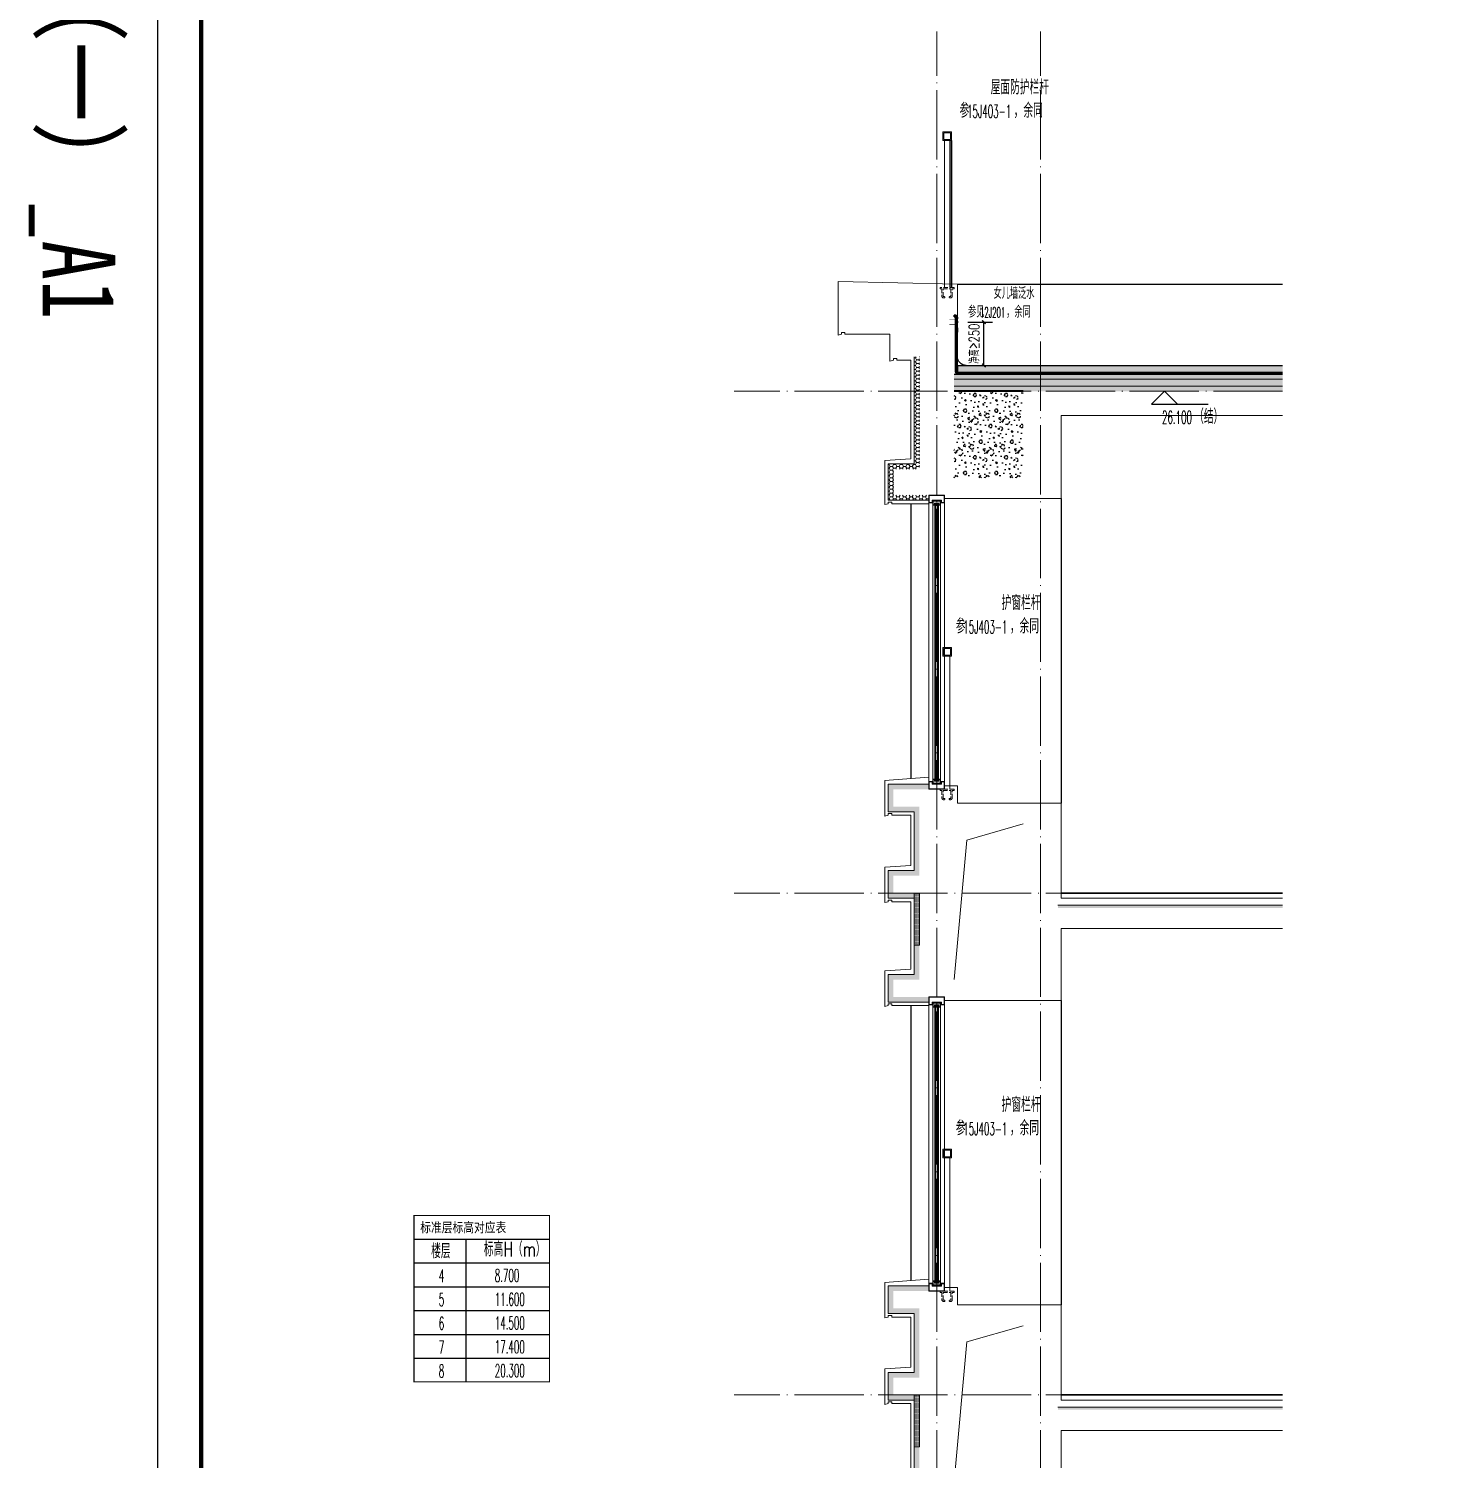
# Model space of a CAD drawing. Extents: x 27938 to 725830, y -209821 to 1628073.
# Drawn here: x 393284 to 401412, y -160115 to -151847 of the extents above; entities that cross this region are included whole.
import ezdxf
from ezdxf.xclip import XClip

# ---------------------------------------------------------------- set-up
doc = ezdxf.new("R2010")
doc.units = 0
doc.header["$LTSCALE"] = 1000
doc.header["$MEASUREMENT"] = 0
doc.header["$XCLIPFRAME"] = 0
doc.linetypes.add('DASH', pattern=[0.35, 0.25, -0.1])
doc.linetypes.add('DOTE', pattern=[2.42, 2, -0.2, 0.02, -0.2])
for name, color, linetype in [('3-屋面构造层', 157, 'Continuous'), ('C-Sheet-图框', 101, 'Continuous'), ('DIM_ELEV', 3, 'Continuous'), ('DIM_IDEN', 67, 'Continuous'), ('PUB_TEXT', 4, 'Continuous'), ('Stair-栏杆', 142, 'Continuous'), ('SURFACE', 6, 'Continuous'), ('图框', 140, 'Continuous'), ('导图字', 7, 'Continuous'), ('看线', 251, 'Continuous'), ('立面-看线', 251, 'Continuous')]:
    doc.layers.add(name, color=color, linetype=linetype)
for name, color, linetype, lineweight in [('DOTE', 19, 'DOTE', 9), ('PUB_HATCH', 8, 'Continuous', 9), ('S_WINDOW', 144, 'Continuous', 15), ('WALL', 9, 'Continuous', 40), ('内粉刷', 37, 'Continuous', 9), ('立面-栏杆', 105, 'Continuous', 15), ('立面-洞口示意', 152, 'Continuous', 13), ('细细', 250, 'Continuous', 0)]:
    doc.layers.add(name, color=color, linetype=linetype, lineweight=lineweight)
doc.layers.add('yichutu', color=7, linetype='Continuous', true_color=0xffffff, plot=False)
doc.styles.add('_TCH_DIM', font='SIMPLEX.shx', dxfattribs={"width": 0.7, "bigfont": 'GBCBIG.shx'})
doc.styles.add('_TCH_DIM_T3', font='SIMPLEX.shx', dxfattribs={"width": 0.494118, "bigfont": 'GBCBIG.shx'})
doc.styles.add('宋体', font='', dxfattribs={"height": 50})
doc.styles.add('黑体', font='')
doc.styles.get('宋体').set_extended_font_data('SimSun')
doc.styles.get('黑体').set_extended_font_data('SimHei')
doc.dimstyles.new('_TCH_ARCH&&20', dxfattribs={"dimtxt": 59.5, "dimasz": 20, "dimexe": 50, "dimexo": 60, "dimgap": 25.25, "dimtad": 1, "dimdec": 0, "dimzin": 0, "dimdsep": 46, "dimtxsty": '_TCH_DIM_T3', "dimblk": 'ARCHTICK', "dimcen": 0.09, "dimclrt": 7, "dimazin": 2, "dimtfac": 1, "dimtdec": 0, "dimtix": 1, "dimtmove": 2, "dimatfit": 3, "dimfxl": 1, "dimtolj": 1, "dimtzin": 0, "dimarcsym": 0})
pattern_1 = [(315, (-1092889.3176, -488431.8362), (-1.767766953, -1.767766953), []), (315, (-1092888.139, -488431.8362), (-1.767766953, -1.767766953), [])]
pattern_2 = [(315, (-1092889.3176, -490170.0743), (-1.767766953, -1.767766953), []), (315, (-1092888.139, -490170.0743), (-1.767766953, -1.767766953), [])]

# ---------------------------------------------------------------- blocks, each defined once
blk = doc.blocks.new('A$C008776C7')
at = {"layer": '细细'}
h = blk.add_hatch(dxfattribs=at)
h.set_pattern_fill('金属', color=256, style=0)
h.set_pattern_definition(pattern_1)
h.paths.add_polyline_path([(0, 1655), (20, 1655), (20, 1668.5), (70, 1668.5), (70, 1655), (90, 1655), (90, 1700), (0, 1700)])
h.paths.add_polyline_path([(18, 1670.5), (18, 1657), (2, 1657), (2, 1698), (88, 1698), (88, 1657), (72, 1657), (72, 1670.5)], flags=16)
h = blk.add_hatch(dxfattribs=at)
h.set_pattern_fill('金属', color=256, style=0)
h.set_pattern_definition(pattern_1)
h.paths.add_polyline_path([(67.5, 1666.5), (67.5, 1641.5), (55.5, 1641.5), (55.5, 1651.5), (34.5, 1651.5), (34.5, 1641.5), (22.5, 1641.5), (22.5, 1666.5)])
h.paths.add_polyline_path([(24.5, 1664.5), (24.5, 1643.5), (32.5, 1643.5), (32.5, 1653.5), (57.5, 1653.5), (57.5, 1643.5), (65.5, 1643.5), (65.5, 1664.5)], flags=16)
h = blk.add_hatch(color=256, dxfattribs=at)
edge = h.paths.add_edge_path()
edge.add_line((40.5, 1651.5), (40.5, 1639.5))
edge.add_arc((45, 1631.2), 9.44, 61.51755, 118.48245, ccw=False)
edge.add_line((49.5, 1639.5), (49.5, 1651.5))
edge.add_arc((45, 1659.8), 9.44, 241.51755, 298.48245, ccw=False)
h = blk.add_hatch(dxfattribs=at)
h.set_pattern_fill('金属', color=256, style=0)
h.set_pattern_definition(pattern_2)
h.paths.add_polyline_path([(0, 45), (20, 45), (20, 31.5), (70, 31.5), (70, 45), (90, 45), (90, 0), (0, 0)])
h.paths.add_polyline_path([(18, 29.5), (18, 43), (2, 43), (2, 2), (88, 2), (88, 43), (72, 43), (72, 29.5)], flags=16)
h = blk.add_hatch(dxfattribs=at)
h.set_pattern_fill('金属', color=256, style=0)
h.set_pattern_definition(pattern_2)
h.paths.add_polyline_path([(67.5, 33.5), (67.5, 58.5), (55.5, 58.5), (55.5, 48.5), (34.5, 48.5), (34.5, 58.5), (22.5, 58.5), (22.5, 33.5)])
h.paths.add_polyline_path([(24.5, 35.5), (24.5, 56.5), (32.5, 56.5), (32.5, 46.5), (57.5, 46.5), (57.5, 56.5), (65.5, 56.5), (65.5, 35.5)], flags=16)
h = blk.add_hatch(color=256, dxfattribs=at)
edge = h.paths.add_edge_path()
edge.add_line((40.5, 48.5), (40.5, 60.5))
edge.add_arc((45, 68.8), 9.44, 241.51755, 298.48245)
edge.add_line((49.5, 60.5), (49.5, 48.5))
edge.add_arc((45, 40.2), 9.44, 61.51755, 118.48245)
at = {"layer": 'S_WINDOW'}
for p, q in [((0, 45), (0, 1655)), ((90, 45), (90, 1655)), ((22.5, 58.5), (22.5, 1641.5)), ((67.5, 58.5), (67.5, 1641.5))]:
    blk.add_line(p, q, dxfattribs=at)
for points in [[(90, 1700), (90, 1655), (70, 1655), (70, 1668.5), (20, 1668.5), (20, 1655), (0, 1655), (0, 1700)], [(88, 1698), (88, 1657), (72, 1657), (72, 1670.5), (18, 1670.5), (18, 1657), (2, 1657), (2, 1698)], [(67.5, 1666.5), (67.5, 1641.5), (55.5, 1641.5), (55.5, 1651.5), (34.5, 1651.5), (34.5, 1641.5), (22.5, 1641.5), (22.5, 1666.5)], [(65.5, 1664.5), (65.5, 1643.5), (57.5, 1643.5), (57.5, 1653.5), (32.5, 1653.5), (32.5, 1643.5), (24.5, 1643.5), (24.5, 1664.5)], [(90, 0), (90, 45), (70, 45), (70, 31.5), (20, 31.5), (20, 45), (0, 45), (0, 0)], [(88, 2), (88, 43), (72, 43), (72, 29.5), (18, 29.5), (18, 43), (2, 43), (2, 2)], [(67.5, 33.5), (67.5, 58.5), (55.5, 58.5), (55.5, 48.5), (34.5, 48.5), (34.5, 58.5), (22.5, 58.5), (22.5, 33.5)], [(65.5, 35.5), (65.5, 56.5), (57.5, 56.5), (57.5, 46.5), (32.5, 46.5), (32.5, 56.5), (24.5, 56.5), (24.5, 35.5)]]:
    blk.add_lwpolyline(points, close=True, dxfattribs=at)
at = {"layer": '细细'}
for points in [[(34.5, 1641.5), (34.5, 58.5)], [(40.5, 60.5), (40.5, 1651.5)], [(49.5, 60.5), (49.5, 1651.5)], [(55.5, 1641.5), (55.5, 58.5)]]:
    blk.add_lwpolyline(points, dxfattribs=at)
for points in [[(40.5, 1651.5), (40.5, 1639.5, -0.253805), (49.5, 1639.5), (49.5, 1651.5, -0.253805)], [(40.5, 48.5), (40.5, 60.5, 0.253805), (49.5, 60.5), (49.5, 48.5, 0.253805)]]:
    blk.add_lwpolyline(points, format="xyb", close=True, dxfattribs=at)
blk = doc.blocks.new('A$C02E370A9')
at = {"layer": 'PUB_TEXT', "style": '_TCH_DIM'}
for s, height, width, p in [('护窗栏杆', 84.4, 0.7, (290.1, 215.7)), ('参', 84.4, 0.7, (25.2, 81)), ('，余同', 84.4, 0.7, (337.7, 81)), ('15J403-1', 74.38, 0.494118, (68.2, 81))]:
    blk.add_text(s, height=height, dxfattribs=dict(at, width=width)).set_placement(p)
blk = doc.blocks.new('A$C164D20CD')
at = {"layer": '立面-栏杆'}
for p, q in [((-55, 0), (-55, 770)), ((-25, 770), (-25, 0))]:
    blk.add_line(p, q, dxfattribs=at)
at = {"layer": '立面-栏杆', "linetype": 'DASH', "ltscale": 0.1}
for p, q in [((0, 0), (-80, 0)), ((-80, 0), (-80, -7.1)), ((0, -7.1), (0, 0)), ((-80, -7.1), (-69.7, -7.1)), ((-69.7, -7.1), (-69.7, -51)), ((-62.5, -7.1), (-17.6, -7.1)), ((-62.5, -51), (-62.5, -7.1)), ((-55.3, -52.8), (-60.7, -52.8)), ((-60.7, -60), (-55.3, -60)), ((-52.6, -57.3), (-52.6, -55.5)), ((-27.5, -55.5), (-27.5, -57.3)), ((-19.4, -52.8), (-24.8, -52.8)), ((-24.8, -60), (-19.4, -60)), ((-17.6, -7.1), (-17.6, -51)), ((-10.4, -7.1), (0, -7.1)), ((-10.4, -51), (-10.4, -7.1))]:
    blk.add_line(p, q, dxfattribs=at)
at = {"layer": '立面-栏杆'}
for points in [[(-15, 820), (-65, 820), (-65, 770), (-15, 770)], [(-21, 814), (-59, 814), (-59, 776), (-21, 776)]]:
    blk.add_lwpolyline(points, close=True, dxfattribs=at)
at = {"layer": '立面-栏杆', "linetype": 'DASH', "ltscale": 0.1}
for centre, major_axis, start_param, end_param in [((-60.7, -51), (6.36, 6.36), 2.356194, 3.926991), ((-60.7, -51), (1.27, 1.27), 2.356194, 3.926991), ((-55.3, -55.5), (1.91, 1.91), 5.497787, 7.068583), ((-55.3, -57.3), (1.91, 1.91), 3.926991, 5.497787), ((-24.8, -55.5), (1.91, 1.91), 0.785398, 2.356194), ((-22.9, -55.4), (3.53, 3.53), 2.748894, 3.534292), ((-19.4, -51), (-6.36, 6.36), 2.356194, 3.926991), ((-19.4, -51), (-1.27, 1.27), 2.356194, 3.926991)]:
    blk.add_ellipse(centre, major_axis=major_axis, ratio=1, start_param=start_param, end_param=end_param, dxfattribs=at)
blk = doc.blocks.new('FSDFSFSFSFEFSFESF')
at = {"layer": 'PUB_HATCH'}
h = blk.add_hatch(dxfattribs=at)
h.set_pattern_fill('HONEY', color=256, scale=8, style=0)
h.set_pattern_definition([(0, (1159353.776, 417228.872), (19.05, 10.99852), [12.7, -25.4]), (120, (1159353.776, 417228.872), (-19.0499977, 10.998524), [12.7, -25.4]), (60, (1159353.776, 417228.872), (2.3e-06, 21.997044), [-25.4, 12.7])])
h.paths.add_polyline_path([(1114278.3, 465143.4), (1114128.3, 465143.4), (1114128.3, 465243.4), (1114278.3, 465243.4), (1114278.3, 465643.4), (1114128.3, 465643.4), (1114128.3, 465743.4), (1114333.3, 465743.4), (1114333.3, 465773.4), (1114098.3, 465773.4), (1114098.3, 465613.4), (1114248.3, 465613.4), (1114248.3, 465513.4), (1114248.3, 465273.4), (1114098.3, 465273.4), (1114098.3, 465113.4), (1114248.3, 465113.4), (1114248.3, 464673.4), (1114098.3, 464673.4), (1114098.3, 464513.4), (1114333.3, 464513.4), (1114333.3, 464543.4), (1114128.3, 464543.4), (1114128.3, 464643.4), (1114278.3, 464643.4)])
at = {"layer": '立面-看线'}
h = blk.add_hatch(dxfattribs=at)
h.set_pattern_fill('HONEY', color=256, scale=7)
h.set_pattern_definition([(0, (313825.034, 79696.42), (16.66875, 9.623705), [11.1125, -22.225]), (120, (313825.034, 79696.42), (-16.66874801, 9.62370845), [11.1125, -22.225]), (60, (313825.034, 79696.42), (1.99e-06, 19.24741345), [-22.225, 11.1125])])
h.paths.add_polyline_path([(1116376.8, 465073.4), (1115078.3, 465073.4), (1115078.3, 465058.4), (1116376.8, 465058.4)])
at = {"layer": 'PUB_HATCH', "color": 215, "true_color": 0xa953a0}
blk.add_line((1115078.3, 465073.4), (1116376.8, 465073.4), dxfattribs=at)
blk.add_lwpolyline([(1114333.3, 465773.4), (1114098.3, 465773.4), (1114098.3, 465613.4), (1114248.3, 465613.4), (1114248.3, 465513.4), (1114248.3, 465513.4), (1114248.3, 465273.4), (1114098.3, 465273.4), (1114098.3, 465113.4), (1114248.3, 465113.4), (1114248.3, 464673.4), (1114098.3, 464673.4), (1114098.3, 464513.4), (1114333.3, 464513.4)], dxfattribs=at)
at = {"layer": '内粉刷'}
for points in [[(1114333.3, 465813.4), (1114078.3, 465793.4), (1114078.3, 465593.4)], [(1114423.3, 465763.4), (1114498.3, 465763.4), (1114498.3, 465663.4), (1115098.3, 465663.4), (1115098.3, 465113.4)], [(1114118.3, 465593.4), (1114118.3, 465603.4), (1114098.3, 465603.4), (1114098.3, 465593.4), (1114078.3, 465588.4), (1114078.3, 465593.4)], [(1114118.3, 465593.4), (1114228.3, 465593.4), (1114228.3, 465493.4), (1114228.3, 465493.4), (1114228.3, 465303.4), (1114078.3, 465293.4), (1114078.3, 465093.4)], [(1114118.3, 465093.4), (1114118.3, 465103.4), (1114098.3, 465103.4), (1114098.3, 465093.4), (1114078.3, 465088.4), (1114078.3, 465093.4)], [(1116376.8, 465113.4), (1115098.3, 465113.4)], [(1114118.3, 465093.4), (1114228.3, 465093.4), (1114228.3, 464703.4), (1114078.3, 464693.4), (1114078.3, 464493.4)], [(1114423.3, 464523.4), (1115098.3, 464523.4), (1115098.3, 464938.4), (1116376.8, 464938.4)], [(1114118.3, 464493.4), (1114118.3, 464503.4), (1114098.3, 464503.4), (1114098.3, 464493.4), (1114078.3, 464488.4), (1114078.3, 464493.4)], [(1114118.3, 464493.4), (1114333.3, 464493.4)]]:
    blk.add_lwpolyline(points, dxfattribs=at)
at = {"layer": '看线'}
for p, q in [((1115098.3, 467423.4), (1115098.3, 465663.4)), ((1114228.3, 467393.4), (1114228.3, 465805.1))]:
    blk.add_line(p, q, dxfattribs=at)
at = {"layer": '看线', "color": 32}
for p, q in [((1116376.8, 465143.4), (1115098.3, 465143.4)), ((1115098.3, 465143.4), (1116376.8, 465143.4))]:
    blk.add_line(p, q, dxfattribs=at)
at = {"layer": '立面-洞口示意'}
blk.add_lwpolyline([(1114478.3, 464643.4), (1114552.4, 465449.9), (1114878.3, 465543.4)], dxfattribs=at)
for name, p in [('A$C008776C7', (1114333.3, 465743.4)), ('A$C02E370A9', (1114463.3, 466563.4)), ('A$C164D20CD', (1114478.3, 465743.4))]:
    blk.add_blockref(name, p)
blk = doc.blocks.new('_ArchTick')
at = {"color": 0, "linetype": 'ByBlock', "const_width": 0.4}
blk.add_lwpolyline([(-0.5, -0.5), (0.5, 0.5)], dxfattribs=at)
blk = doc.blocks.new('*D210')
at = {"layer": 'Defpoints', "color": 0, "transparency": 16777216}
for p in [(398650.6, -153543), (398803.1, -153543), (398650.6, -153793)]:
    blk.add_point(p, dxfattribs=at)
at = {"layer": 'DIM_IDEN', "color": 0, "lineweight": -2, "transparency": 16777216}
for p, q in [((398710.6, -153543), (398853.1, -153543)), ((398803.1, -153793), (398803.1, -153543)), ((398710.6, -153793), (398853.1, -153793))]:
    blk.add_line(p, q, dxfattribs=at)
at = {"layer": 'DIM_IDEN', "color": 0, "lineweight": -2, "transparency": 16777216, "xscale": 20, "yscale": 20, "zscale": 20}
for p, rotation in [((398803.1, -153543), 90), ((398803.1, -153793), 270)]:
    blk.add_blockref('_ArchTick', p, dxfattribs=dict(at, rotation=rotation))
at = {"layer": 'DIM_IDEN', "color": 7, "transparency": 16777216, "insert": (398746.5, -153668), "char_height": 59.5, "attachment_point": 5, "rotation": 90, "style": '_TCH_DIM_T3'}
blk.add_mtext('\\A1;{\\W0.70588;净高≥250}', dxfattribs=at)
blk = doc.blocks.new('A$C05102146')
at = {"layer": 'PUB_TEXT', "style": '_TCH_DIM'}
for s, height, width, p in [('屋面防护栏杆', 84.4, 0.7, (226.9, 215.7)), ('参', 84.4, 0.7, (47.3, 81)), ('，余同', 84.4, 0.7, (359.8, 81)), ('15J403-1', 74.38, 0.494118, (90.3, 81))]:
    blk.add_text(s, height=height, dxfattribs=dict(at, width=width)).set_placement(p)
blk = doc.blocks.new('A$C40486AD2')
at = {"layer": 'PUB_TEXT', "style": '_TCH_DIM'}
for s, height, width, p in [('女儿墙泛水', 67.52, 0.7, (254.8, 115.3)), ('，余同', 67.52, 0.7, (327.8, 7.5)), ('参见', 67.52, 0.7, (107.7, 7.5)), ('12J201', 59.5, 0.494118, (176.6, 7.5))]:
    blk.add_text(s, height=height, dxfattribs=dict(at, width=width)).set_placement(p)
blk = doc.blocks.new('FGHFG4334GDFGDFFGGGGGGDFG4G')
at = {"layer": 'SURFACE', "const_width": 2.25}
for points in [[(46.5, 0), (0, 0)], [(46.5, -27.6), (0, -27.6)]]:
    blk.add_lwpolyline(points, dxfattribs=at)
at = {"layer": 'SURFACE', "const_width": 1.5}
blk.add_lwpolyline([(46.5, 17.2, -1), (46.5, 5.2), (46.5, -6.8, -1), (46.5, -18.8), (46.5, -36.8), (52.5, -48), (52.5, -72.8)], format="xyb", dxfattribs=at)
blk = doc.blocks.new('FGDGDGD')
at = {"layer": '3-屋面构造层'}
h = blk.add_hatch(dxfattribs=at)
h.set_pattern_fill('隔热材料01', color=256, scale=7.692308, style=0)
h.set_pattern_definition([(270, (9.5186, 433.228), (3.846153863, -7e-16), [0.385980771, -3.460173092]), (270, (6.637, 433.228), (3.846153863, -7e-16), [0.385980771, -3.460173092]), (90, (8.5996, 430.618), (-3.846153863, 2e-16), [0.385980771, -3.460173092]), (90, (7.556, 430.618), (-3.846153863, 2e-16), [0.385980771, -3.460173092]), (180, (10.002, 430), (-5e-16, -3.846153863), [3.848019248, 0.001865385]), (135, (8.9282, 430.193), (2e-16, 3.846144175), [0.328307694, -5.110980792]), (116.56505, (12.5422, 430.4251), (8.6793e-06, 3.8461487416), [0.215769232, -8.384500037]), (116.56505, (8.696, 430.4251), (8.6793e-06, 3.8461487416), [0.215769232, -8.384500037]), (153.43495, (13.1603, 430), (-8.679e-06, 3.846148742), [0.431538463, -8.168730805]), (153.43495, (9.3142, 430), (-8.679e-06, 3.846148742), [0.431538463, -8.168730805]), (63.43495, (12.4457, 431.0041), (-8.6793e-06, 3.8461487416), [2.054923086, -6.545346183]), (63.43495, (8.5996, 431.0041), (-8.6793e-06, 3.8461487416), [2.054923086, -6.545346183]), (116.56505, (13.3647, 433.228), (8.6793e-06, 3.8461487416), [0.215769232, -8.384500037]), (116.56505, (9.5186, 433.228), (8.6793e-06, 3.8461487416), [0.215769232, -8.384500037]), (135, (9.422, 433.421), (2e-16, 3.846144175), [0.328307694, -5.110980792]), (153.43495, (13.036, 433.6532), (-8.679e-06, 3.846148742), [0.431538463, -8.168730805]), (153.43495, (9.19, 433.6532), (-8.679e-06, 3.846148742), [0.431538463, -8.168730805]), (45, (6.7336, 433.421), (2e-16, 3.846144175), [0.328307694, -5.110980792]), (63.43495, (10.4833, 433.228), (-8.6793e-06, 3.8461487416), [0.215769232, -8.384500037]), (63.43495, (6.6371, 433.228), (-8.6793e-06, 3.8461487416), [0.215769232, -8.384500037]), (26.56505, (10.812, 433.6532), (8.679e-06, 3.846148742), [0.431538463, -8.168730805]), (26.56505, (6.9658, 433.6532), (8.679e-06, 3.846148742), [0.431538463, -8.168730805]), (116.56505, (11.4023, 431.0041), (8.6793e-06, 3.8461487416), [2.054923086, -6.545346183]), (116.56505, (7.5561, 431.0041), (8.6793e-06, 3.8461487416), [2.054923086, -6.545346183]), (45, (7.2275, 430.193), (2e-16, 3.846144175), [0.328307694, -5.110980792]), (63.43495, (11.3058, 430.4251), (-8.6793e-06, 3.8461487416), [0.215769232, -8.384500037]), (63.43495, (7.4596, 430.4251), (-8.6793e-06, 3.8461487416), [0.215769232, -8.384500037]), (26.56505, (10.6877, 430), (8.679e-06, 3.846148742), [0.431538463, -8.168730805]), (26.56505, (6.8415, 430), (8.679e-06, 3.846148742), [0.431538463, -8.168730805])])
edge = h.paths.add_edge_path()
edge.add_arc((682180.8, 585366.2), 9.23, 450, 540, ccw=False)
edge.add_line((682180.8, 585375.4), (682191.6, 585375.4))
edge.add_line((682191.6, 585375.4), (682191.6, 585366.2))
edge.add_line((682191.6, 585366.2), (682171.6, 585366.2))
h = blk.add_hatch(dxfattribs=at)
h.set_pattern_fill('混凝土', color=256, scale=5, angle=-1.14576, style=0)
h.set_pattern_definition([(48.854237, (-82751.966, -43707.863), (35.7930991, -3.8540962), [3.75, -41.25]), (353.854237, (-82751.966, -43707.863), (-6.1841378, 37.7408106), [3, -33]), (99.305637, (-82748.983, -43708.185), (29.6089874, 33.886691), [3.1870095, -35.0571056]), (45.038437, (-82751.766, -43697.865), (53.1858973, -9.3413237), [5.625, -61.875]), (95.489837, (-82747.334, -43698.644), (47.6977146, 47.7616795), [4.7805144, -52.58565]), (350.038437, (-82751.766, -43697.865), (47.6976773, 47.7617167), [4.5, -49.5]), (19.854237, (-82746.817, -43700.465), (29.4368469, -20.7237073), [3.75, -41.25]), (324.854237, (-82746.817, -43700.465), (12.8883392, 36.0069862), [3, -33]), (70.305637, (-82744.364, -43702.192), (42.3251977, 15.2832459), [3.1870095, -35.0571056]), (36.3542372, (-82751.966, -43707.863), (0.9406985, 16.62920733), [0, -32.6, 0, -33.5, 0, -33.125]), (6.3542372, (-82751.966, -43707.863), (13.54517982, 19.45362572), [0, -19.1, 0, -31.85, 0, -12.625]), (326.3542372, (-82763.114, -43707.64), (26.66323482, -1.66123381), [0, -12.5, 0, -39, 0, -51.75]), (316.3542372, (-82768.113, -43707.54), (29.2535633, 4.4211788), [0, -16.25, 0, -25.9, 0, -36.75])])
h.paths.add_polyline_path([(674875.1, 585046.2), (674875.1, 585086.2), (682171.6, 585086.2), (682171.6, 585046.2)])
h = blk.add_hatch(dxfattribs=at)
h.set_pattern_fill('隔热材料03', color=256, scale=12.5, style=0)
h.set_pattern_definition([(113.578, (-500407.8114, 374696.8656), (-0.0086926214, 6.2699620763), [1.075, -0.5693125, 2.8375, -0.5693125, 1.075, -0.6825]), (66.42, (-500406.1744, 374696.8656), (2.727787851, 6.0425e-05), [1.075, -0.5693125, 2.840375, -0.5693125, 1.075, -0.6825]), (180, (-500406.1744, 374696.8656), (0, 6.25), [1.636625, -1.0910625]), (180, (-500407.538, 374702.4906), (0, 6.25), [1.636625, -1.0910625]), (90, (-500405.7427, 374697.8548), (2.72775, 2e-16), [0.52175, -5.72825]), (90, (-500407.1066, 374700.9798), (2.72775, 2e-16), [0.52175, -5.72825]), (90, (-500408.2427, 374697.8548), (2.72775, 2e-16), [0.52175, -5.72825]), (90, (-500409.6066, 374700.9798), (2.72775, 2e-16), [0.52175, -5.72825])])
edge = h.paths.add_edge_path()
edge.add_line((682177.8, 585086.2), (682177.8, 585050.2))
edge.add_arc((682171.6, 585050.2), 6.25, 270, 360, ccw=False)
edge.add_line((682171.6, 585044), (682171.6, 585086.2))
edge.add_line((682171.6, 585086.2), (682177.8, 585086.2))
h = blk.add_hatch(dxfattribs=at)
h.set_pattern_fill('焦渣矿渣', color=256, scale=4, angle=-1.14576, style=0)
h.set_pattern_definition([(358.8542372, (-82751.966, -43697.863), (8.27546507, 13.69326162), [1.6, -14.4]), (298.8542372, (-82751.966, -43697.863), (15.99644496, -0.32013217), [1.6, -14.4]), (238.8542372, (-82750.366, -43697.895), (7.72097989, -14.0133938), [1.6, -14.4]), (268.8542372, (-82745.567, -43697.991), (15.83683295, -8.3183365), [2.4, -11.456]), (268.8542372, (-82743.967, -43698.023), (15.83683295, -8.3183365), [2.4, -11.456]), (268.8542372, (-82742.368, -43698.055), (15.83683295, -8.3183365), [2.4, -11.456])])
h.paths.add_polyline_path([(674875.1, 585006.2), (674875.1, 585036.2), (682191.6, 585036.2), (682191.6, 585006.2)])
h = blk.add_hatch(dxfattribs=at)
h.set_pattern_fill('加气混凝土', color=256, scale=5, style=0)
h.set_pattern_definition([(0, (-82734.266, -43726.163), (30, 60), [0, -60]), (0, (-82769.366, -43734.263), (30, 60), [0, -60]), (0, (-82749.866, -43734.863), (30, 60), [0, -60]), (0, (-82728.566, -43717.163), (30, 60), [0, -60]), (0, (-82753.466, -43737.863), (30, 60), [0, -60]), (0, (-82722.566, -43679.363), (30, 60), [0, -60]), (0, (-82740.866, -43684.163), (30, 60), [0, -60]), (0, (-82731.266, -43691.663), (30, 60), [0, -60]), (0, (-82780.166, -43692.863), (30, 60), [0, -60]), (0, (-82750.766, -43695.563), (30, 60), [0, -60]), (0, (-82762.166, -43710.863), (30, 60), [0, -60]), (0, (-82761.566, -43733.363), (30, 60), [0, -60]), (0, (-82739.066, -43735.763), (30, 60), [0, -60]), (0, (-82722.566, -43709.363), (30, 60), [0, -60]), (0, (-82778.666, -43718.663), (30, 60), [0, -60]), (0, (-82773.566, -43708.463), (30, 60), [0, -60]), (0, (-82750.166, -43712.663), (30, 60), [0, -60]), (0, (-82758.566, -43721.363), (30, 60), [0, -60]), (0, (-82763.366, -43701.563), (30, 60), [0, -60]), (0, (-82755.866, -43679.063), (30, 60), [0, -60]), (0, (-82776.266, -43731.263), (30, 60), [0, -60]), (0, (-82743.266, -43691.363), (30, 60), [0, -60]), (0, (-82771.166, -43690.463), (30, 60), [0, -60]), (0, (-82775.966, -43682.663), (30, 60), [0, -60]), (130.601294, (-82726.2516, -43698.149), (-149.999998343, 180.000000787), [2.6341554, -1103.7111]), (18.4349488, (-82730.537, -43697.006), (149.99999945, 59.99999956), [2.710524, -376.76279]), (90, (-82730.537, -43699.578), (30, 60), [2.5714284, -117.428565]), (161.565051, (-82727.966, -43700.435), (-150.000000755, 59.99999553), [2.710524, -376.76279]), (53.1301023, (-82727.966, -43700.435), (30.00000006, 59.99999997), [2.857143, -297.14285]), (135, (-82725.68, -43731.006), (-30.00000363, 59.99999594), [2.424366, -167.28126]), (45, (-82729.109, -43731.006), (29.9999998, 59.99999976), [2.424366, -167.28126]), (135, (-82727.394, -43732.72), (-30.00000363, 59.99999594), [2.424366, -167.28126]), (45, (-82727.394, -43732.72), (29.9999998, 59.99999976), [2.424366, -167.28126]), (116.565051, (-82754.537, -43690.72), (-5.2e-06, 119.9999967), [3.1943826, -63.88765]), (180, (-82755.966, -43687.863), (-30, 60), [3.4285716, -56.571425]), (63.434949, (-82760.823, -43690.72), (3e-07, 119.9999994), [3.1943826, -63.88765]), (116.565051, (-82759.394, -43693.58), (-5.2e-06, 119.9999967), [3.1943826, -63.88765]), (0, (-82759.394, -43693.58), (30, 60), [3.4285716, -56.571425]), (63.434949, (-82755.966, -43693.58), (3e-07, 119.9999994), [3.1943826, -63.88765]), (107.102728, (-82731.9658, -43711.0063), (-89.999996559, 300.000000484), [3.8861346, -1628.29025]), (143.972626, (-82733.1087, -43707.292), (-569.999992774, 419.999999525), [3.8861346, -812.202]), (180, (-82736.25, -43705.006), (-30, 60), [3.7142856, -56.28571]), (36.0273733, (-82743.1087, -43707.292), (569.999995788, 419.999995472), [3.8861346, -812.202]), (71.5650511, (-82744.252, -43710.721), (90.00000046, 299.99999948), [3.6140316, -375.85928]), (107.102728, (-82743.1087, -43714.4348), (-89.999996559, 300.000000484), [3.8861346, -1628.29025]), (143.972626, (-82739.966, -43716.7206), (-569.999992774, 419.999999525), [3.8861346, -812.202]), (0, (-82739.966, -43716.72), (30, 60), [3.7142856, -56.28571]), (36.0273733, (-82736.2516, -43716.7206), (569.999995788, 419.999995472), [3.8861346, -812.202]), (71.5650511, (-82733.109, -43714.435), (90.00000046, 299.99999948), [3.6140316, -375.85928]), (150.255118, (-82731.3944, -43683.006), (-90.000000213, 59.999999257), [2.303502, -481.43196]), (90, (-82733.394, -43684.15), (30, 60), [2.2857144, -117.714275]), (29.7448813, (-82733.3944, -43684.149), (90.000000053, 59.99999972), [2.303502, -481.43196]), (116.565051, (-82745.394, -43725.58), (-5.2e-06, 119.9999967), [3.1943826, -63.88765]), (168.690067, (-82746.823, -43722.7206), (-270.0000002, 59.999998494), [2.9137254, -608.96855]), (41.1859251, (-82751.9658, -43724.149), (749.999995456, 659.999994229), [3.0371844, -1272.5802]), (90, (-82751.966, -43727.006), (30, 60), [2.857143, -117.14285]), (138.814074, (-82749.68, -43729.0063), (-749.999986669, 660.000004204), [3.0371844, -1272.5802]), (16.6992442, (-82749.68, -43729.0063), (989.999992552, 299.999996858), [2.982945, -1249.85375]), (60.9453959, (-82746.823, -43728.149), (29.99999992, 59.999999469), [2.9416086, -1232.53395]), (109.983106, (-82770.5373, -43700.4348), (-150.000000565, 419.9999988885), [3.3442002, -1401.21975]), (155.556045, (-82771.68, -43697.292), (-390.0000014866, 179.99999626), [3.4522986, -1446.51315]), (24.4439547, (-82777.9658, -43697.292), (390.0000001945, 179.999999134), [3.4522986, -1446.51315]), (70.0168934, (-82779.1087, -43700.4348), (150.000000452, 419.999998958), [3.3442002, -1401.21975]), (109.983106, (-82777.9658, -43703.5777), (-150.000000565, 419.9999988885), [3.3442002, -1401.21975]), (160.016893, (-82774.823, -43704.7206), (-150.000000088, 59.999997267), [3.3442002, -698.93775]), (19.9831065, (-82774.823, -43704.7206), (149.999999176, 59.999999905), [3.3442002, -698.93775]), (70.0168934, (-82771.68, -43703.5777), (150.000000452, 419.999998958), [3.3442002, -1401.21975]), (122.005383, (-82748.2516, -43705.8634), (-30.000004026, 59.999996937), [2.6954232, -563.3434]), (18.4349488, (-82752.252, -43704.435), (149.99999945, 59.99999956), [2.710524, -376.76279]), (90, (-82752.252, -43707.006), (30, 60), [2.5714284, -117.428565]), (161.565051, (-82749.68, -43707.863), (-150.000000755, 59.99999553), [2.710524, -376.76279]), (54.4623222, (-82749.68, -43707.8634), (209.999999696, 299.99999955), [2.457807, -1029.82115]), (116.565051, (-82765.68, -43720.435), (-5.2e-06, 119.9999967), [3.1943826, -63.88765]), (180, (-82767.11, -43717.58), (-30, 60), [3.142857, -56.85714]), (59.0362434, (-82771.966, -43720.435), (30.000000098, 59.99999971), [3.3319728, -696.3822]), (120.963756, (-82770.2516, -43723.292), (-30.0000041, 59.999997245), [3.3319728, -696.3822]), (0, (-82770.25, -43723.29), (30, 60), [3.142857, -56.85714]), (63.434949, (-82767.11, -43723.29), (3e-07, 119.9999994), [3.1943826, -63.88765])])
h.paths.add_polyline_path([(682191.6, 584936.2), (674875.1, 584936.2), (674875.1, 584966.2), (682191.6, 584966.2)])
at = {"layer": '立面-看线'}
h = blk.add_hatch(dxfattribs=at)
h.set_pattern_fill('HONEY', color=256, scale=7)
h.set_pattern_definition([(0, (-799653.24, -415240.13), (16.66875, 9.623705), [11.1125, -22.225]), (120, (-799653.24, -415240.13), (-16.66874801, 9.62370845), [11.1125, -22.225]), (60, (-799653.24, -415240.13), (1.99e-06, 19.24741345), [-22.225, 11.1125])])
h.paths.add_polyline_path([(682191.6, 584966.2), (674875.1, 584966.2), (674875.1, 585006.2), (682191.6, 585006.2)])
at = {"layer": '3-屋面构造层'}
for p, q in [((682177.8, 585086.2), (674875.1, 585086.2)), ((682171.6, 585086.2), (682171.6, 585044)), ((682171.6, 585046.2), (674875.1, 585046.2)), ((682191.6, 585036.2), (674875.1, 585036.2))]:
    blk.add_line(p, q, dxfattribs=at)
at = {"layer": '3-屋面构造层', "color": 251, "linetype": 'DASH', "ltscale": 0.05, "true_color": 0x636466, "const_width": 2.5}
for points in [[(682056.6, 585042.7), (682171.6, 585042.7, 0.414214), (682179.1, 585050.2), (682179.1, 585366.2)], [(682056.6, 585039), (682171.6, 585039, 0.414214), (682182.8, 585050.2), (682182.8, 585366.2)]]:
    blk.add_lwpolyline(points, format="xyb", dxfattribs=at)
at = {"layer": '3-屋面构造层', "color": 251, "true_color": 0x636466}
for points in [[(682056.6, 585041.5), (682171.6, 585041.5, 0.414214), (682180.3, 585050.2), (682180.3, 585366.2)], [(682056.6, 585044), (682171.6, 585044, 0.414214), (682177.8, 585050.2), (682177.8, 585366.2)], [(682056.6, 585040.2), (682171.6, 585040.2, 0.414214), (682181.6, 585050.2), (682181.6, 585366.2), (682184.1, 585366.2), (682184.1, 585050.2, -0.414214), (682171.6, 585037.7), (682056.6, 585037.7)]]:
    blk.add_lwpolyline(points, format="xyb", dxfattribs=at)
at = {"layer": '3-屋面构造层', "ltscale": 0.8}
blk.add_lwpolyline([(682171.6, 585366.2, -0.414214), (682180.8, 585375.4), (682191.6, 585375.4), (682191.6, 585366.2), (682171.6, 585366.2)], format="xyb", dxfattribs=at)
at = {"layer": '3-屋面构造层', "color": 251, "linetype": 'DASH', "ltscale": 0.05, "true_color": 0x636466, "const_width": 2.5}
for points in [[(682042.7, 585039), (674875.1, 585039)], [(682056.6, 585042.7), (682042.7, 585039)]]:
    blk.add_lwpolyline(points, dxfattribs=at)
at = {"layer": '3-屋面构造层', "color": 251, "true_color": 0x636466}
for points in [[(682042.7, 585040.2), (674875.1, 585040.2)], [(674875.1, 585037.7), (682042.7, 585037.7)], [(682056, 585043.8), (682042.1, 585040.1)], [(682043.2, 585037.9), (682057.1, 585041.6)]]:
    blk.add_lwpolyline(points, dxfattribs=at)
at = {"layer": '3-屋面构造层'}
blk.add_arc((682121.6, 585136.2), 50, 270, 360, dxfattribs=at)
at = {"layer": 'PUB_HATCH', "color": 215, "true_color": 0xa953a0}
for p, q in [((682191.6, 585006.2), (674875.1, 585006.2)), ((682191.6, 584966.2), (674875.1, 584966.2))]:
    blk.add_line(p, q, dxfattribs=at)
at = {"layer": '3-屋面构造层', "color": 1, "xscale": -1}
blk.add_blockref('FGHFG4334GDFGDFFGGGGGGDFG4G', (682218.1, 585349), dxfattribs=at)
blk = doc.blocks.new('FGHFGFD')
at = {"layer": '立面-栏杆'}
for p, q in [((542633.8, 108636.1), (542633.8, 109486.1)), ((542663.8, 109486.1), (542663.8, 108636.1))]:
    blk.add_line(p, q, dxfattribs=at)
at = {"layer": '立面-栏杆', "linetype": 'DASH', "ltscale": 0.1}
for p, q in [((542688.8, 108636.1), (542608.8, 108636.1)), ((542608.8, 108636.1), (542608.8, 108629)), ((542608.8, 108629), (542619.1, 108629)), ((542619.1, 108629), (542619.1, 108585.1)), ((542626.3, 108629), (542671.3, 108629)), ((542626.3, 108585.1), (542626.3, 108629)), ((542633.5, 108583.3), (542628.1, 108583.3)), ((542628.1, 108576.1), (542633.5, 108576.1)), ((542636.2, 108578.8), (542636.2, 108580.6)), ((542661.4, 108580.6), (542661.4, 108578.8)), ((542669.5, 108583.3), (542664.1, 108583.3)), ((542664.1, 108576.1), (542669.5, 108576.1)), ((542671.3, 108629), (542671.3, 108585.1)), ((542678.5, 108629), (542688.8, 108629)), ((542678.5, 108585.1), (542678.5, 108629)), ((542688.8, 108629), (542688.8, 108636.1))]:
    blk.add_line(p, q, dxfattribs=at)
at = {"layer": '立面-栏杆'}
for points in [[(542673.8, 109536.1), (542623.8, 109536.1), (542623.8, 109486.1), (542673.8, 109486.1)], [(542667.8, 109530.1), (542629.8, 109530.1), (542629.8, 109492.1), (542667.8, 109492.1)]]:
    blk.add_lwpolyline(points, close=True, dxfattribs=at)
at = {"layer": '立面-栏杆', "linetype": 'DASH', "ltscale": 0.1}
for centre, major_axis, start_param, end_param in [((542628.1, 108585.1), (6.36, 6.36), 2.356194, 3.926991), ((542628.1, 108585.1), (1.27, 1.27), 2.356194, 3.926991), ((542633.5, 108580.6), (1.91, 1.91), 5.497787, 7.068583), ((542633.5, 108578.8), (1.91, 1.91), 3.926991, 5.497787), ((542664.1, 108580.6), (1.91, 1.91), 0.785398, 2.356194), ((542666, 108580.7), (3.53, 3.53), 2.748894, 3.534292), ((542669.5, 108585.1), (-6.36, 6.36), 2.356194, 3.926991), ((542669.5, 108585.1), (-1.27, 1.27), 2.356194, 3.926991)]:
    blk.add_ellipse(centre, major_axis=major_axis, ratio=1, start_param=start_param, end_param=end_param, dxfattribs=at)
blk = doc.blocks.new('GFDDDDRG')
at = {"layer": '图框'}
blk.add_lwpolyline([(923310, -107437), (923310, -159999), (893610, -159999), (893610, -107437)], close=True, dxfattribs=at)
blk.add_lwpolyline([(923310, -107437), (923310, -159999), (893610, -159999), (893610, -107437)], close=True, dxfattribs=at)
at = {"layer": '图框', "const_width": 50}
blk.add_lwpolyline([(894110, -159499), (922810, -159499), (922810, -108687), (894110, -108687)], close=True, dxfattribs=at)
blk = doc.blocks.new('yct-1051-594-26275-14850-25-1002.0')
at = {"layer": 'yichutu', "color": 7, "true_color": 0xffffff}
blk.add_lwpolyline([(0, 0), (0, 14850), (26275, 14850), (26275, 0)], close=True, dxfattribs=at)
blk = doc.blocks.new('A$C1F6240CC')
at = {"layer": 'PUB_HATCH'}
h = blk.add_hatch(dxfattribs=at)
h.set_pattern_fill('DOTS', color=251, scale=2, style=0)
h.set_pattern_definition([(0, (-2e-08, -300), (1.5875, 3.175), [0, -3.175])])
h.paths.add_polyline_path([(-30, -300), (0, -300), (0, -50), (0, 0), (0, 0), (0, 0), (-30, 0)])
at = {"layer": 'PUB_HATCH', "color": 5}
blk.add_lwpolyline([(0, 0), (-30, 0), (-30, -300), (0, -300)], close=True, dxfattribs=at)
blk = doc.blocks.new('A$C29D55E6B')
at = {"layer": 'C-Sheet-图框', "color": 0}
for p, q in [((-1349.8, 900), (-567.1, 900)), ((-1349.8, 900), (-567.1, 900)), ((-1049.5, 900), (-1049.5, 75)), ((-1349.8, 762.5), (-567.1, 762.5)), ((-1349.8, 625), (-567.1, 625)), ((-1349.8, 487.5), (-567.1, 487.5)), ((-1349.8, 350), (-567.1, 350)), ((-1349.8, 212.5), (-567.1, 212.5))]:
    blk.add_line(p, q, dxfattribs=at)
at = {"layer": 'C-Sheet-图框', "color": 0, "const_width": 6}
blk.add_lwpolyline([(-1349.8, 75), (-567.1, 75), (-567.1, 1037.5), (-1349.8, 1037.5)], close=True, dxfattribs=at)
at = {"layer": 'PUB_TEXT', "color": 2, "style": '宋体', "width": 0.8}
blk.add_text('标准层标高对应表', height=56.96, dxfattribs=at).set_placement((-1313.8, 939.9))
at = {"layer": 'PUB_TEXT', "style": '_TCH_DIM'}
for s, height, width, p in [('楼层', 84.4, 0.7, (-1250.7, 789.5)), ('标高H（m）', 84.4, 0.7, (-946.2, 800.6)), ('4', 74.4, 0.494118, (-1206.4, 651.3)), ('8.700', 74.38, 0.494118, (-883, 653.2)), ('5', 74.4, 0.494118, (-1206.4, 513.8)), ('11.600', 74.38, 0.494118, (-883, 515.7)), ('6', 74.4, 0.494118, (-1206.4, 376.3)), ('14.500', 74.38, 0.494118, (-883, 378.2)), ('7', 74.4, 0.494118, (-1206.4, 238.8)), ('17.400', 74.38, 0.494118, (-883, 240.7)), ('8', 74.4, 0.494118, (-1206.4, 101.3)), ('20.300', 74.38, 0.494118, (-883, 103.2))]:
    blk.add_text(s, height=height, dxfattribs=dict(at, width=width)).set_placement(p)

msp = doc.modelspace()

# ---------------------------------------------------------------- hatches: boundary and pattern name
at = {"layer": '3-屋面构造层'}
h = msp.add_hatch(dxfattribs=at)
h.set_pattern_fill('加气混凝土', color=251, scale=15, style=0)
h.set_pattern_definition([(0, (-715794.58, -625041.3), (90, 180), [0, -180]), (0, (-715899.88, -625065.6), (90, 180), [0, -180]), (0, (-715841.38, -625067.4), (90, 180), [0, -180]), (0, (-715777.48, -625014.3), (90, 180), [0, -180]), (0, (-715852.18, -625076.4), (90, 180), [0, -180]), (0, (-715759.48, -624900.9), (90, 180), [0, -180]), (0, (-715814.38, -624915.3), (90, 180), [0, -180]), (0, (-715785.58, -624937.8), (90, 180), [0, -180]), (0, (-715932.28, -624941.4), (90, 180), [0, -180]), (0, (-715844.08, -624949.5), (90, 180), [0, -180]), (0, (-715878.28, -624995.4), (90, 180), [0, -180]), (0, (-715876.48, -625062.9), (90, 180), [0, -180]), (0, (-715808.98, -625070.1), (90, 180), [0, -180]), (0, (-715759.48, -624990.9), (90, 180), [0, -180]), (0, (-715927.78, -625018.8), (90, 180), [0, -180]), (0, (-715912.48, -624988.2), (90, 180), [0, -180]), (0, (-715842.28, -625000.8), (90, 180), [0, -180]), (0, (-715867.48, -625026.9), (90, 180), [0, -180]), (0, (-715881.88, -624967.5), (90, 180), [0, -180]), (0, (-715859.38, -624900), (90, 180), [0, -180]), (0, (-715920.58, -625056.6), (90, 180), [0, -180]), (0, (-715821.58, -624936.9), (90, 180), [0, -180]), (0, (-715905.28, -624934.2), (90, 180), [0, -180]), (0, (-715919.68, -624910.8), (90, 180), [0, -180]), (130.601294, (-715770.533, -624957.261), (-449.99999503, 540.00000236), [7.902466, -3311.1333]), (18.4349488, (-715783.39, -624953.833), (449.99999834, 179.9999987), [8.131572, -1130.28837]), (90, (-715783.39, -624961.55), (90, 180), [7.714285, -352.285695]), (161.565051, (-715775.676, -624964.118), (-450.00000227, 179.9999866), [8.131572, -1130.28837]), (53.1301023, (-715775.676, -624964.12), (90.0000002, 179.9999999), [8.57143, -891.42855]), (135, (-715768.82, -625055.83), (-90.000011, 179.9999878), [7.273098, -501.84378]), (45, (-715779.104, -625055.83), (89.9999994, 179.9999993), [7.273098, -501.84378]), (135, (-715773.96, -625060.976), (-90.000011, 179.9999878), [7.273098, -501.84378]), (45, (-715773.96, -625060.976), (89.9999994, 179.9999993), [7.273098, -501.84378]), (116.565051, (-715855.39, -624934.98), (-1.6e-05, 359.99999), [9.583148, -191.66295]), (180, (-715859.68, -624926.4), (-90, 180), [10.285715, -169.714275]), (63.434949, (-715874.25, -624934.98), (8e-07, 359.999998), [9.583148, -191.66295]), (116.565051, (-715869.96, -624943.55), (-1.6e-05, 359.99999), [9.583148, -191.66295]), (0, (-715869.96, -624943.55), (90, 180), [10.285715, -169.714275]), (63.434949, (-715859.68, -624943.55), (8e-07, 359.999998), [9.583148, -191.66295]), (107.102728, (-715787.676, -624995.833), (-269.999989678, 900.000001452), [11.658404, -4884.87075]), (143.972626, (-715791.104, -624984.69), (-1709.99997832, 1259.99999857), [11.658404, -2436.606]), (180, (-715800.53, -624977.83), (-90, 180), [11.142857, -168.85713]), (36.0273733, (-715821.104, -624984.69), (1709.99998736, 1259.99998642), [11.658404, -2436.606]), (71.565051, (-715824.533, -624994.976), (270.0000014, 899.99999845), [10.842095, -1127.57784]), (107.102728, (-715821.1044, -625006.1185), (-269.999989678, 900.000001452), [11.658404, -4884.87075]), (143.972626, (-715811.676, -625012.976), (-1709.99997832, 1259.99999857), [11.658404, -2436.606]), (0, (-715811.68, -625012.98), (90, 180), [11.142857, -168.85713]), (36.0273733, (-715800.533, -625012.976), (1709.99998736, 1259.99998642), [11.658404, -2436.606]), (71.565051, (-715791.104, -625006.118), (270.0000014, 899.99999845), [10.842095, -1127.57784]), (150.255118, (-715785.962, -624911.833), (-270.00000064, 179.99999777), [6.910506, -1444.29588]), (90, (-715791.96, -624915.26), (90, 180), [6.857143, -353.142825]), (29.7448813, (-715791.962, -624915.261), (270.00000016, 179.99999916), [6.910506, -1444.29588]), (116.565051, (-715827.96, -625039.55), (-1.6e-05, 359.99999), [9.583148, -191.66295]), (168.690067, (-715832.247, -625030.976), (-810.0000006, 179.99999548), [8.741176, -1826.90565]), (41.1859251, (-715847.676, -625035.261), (2249.99998637, 1979.999982687), [9.111553, -3817.7406]), (90, (-715847.68, -625043.83), (90, 180), [8.57143, -351.42855]), (138.814074, (-715840.819, -625049.833), (-2249.99996001, 1980.00001261), [9.111553, -3817.7406]), (16.6992442, (-715840.819, -625049.833), (2969.999977655, 899.999990573), [8.948835, -3749.56125]), (60.9453959, (-715832.247, -625047.261), (89.99999976, 179.99999841), [8.824826, -3697.60185]), (109.983106, (-715903.39, -624964.1185), (-450.000001695, 1259.999996666), [10.0326, -4203.65925]), (155.556045, (-715906.819, -624954.69), (-1170.00000446, 539.99998878), [10.356896, -4339.53945]), (24.4439547, (-715925.676, -624954.69), (1170.000000584, 539.999997403), [10.356896, -4339.53945]), (70.0168934, (-715929.1044, -624964.1185), (450.000001357, 1259.999996874), [10.0326, -4203.65925]), (109.983106, (-715925.676, -624973.547), (-450.000001695, 1259.999996666), [10.0326, -4203.65925]), (160.016893, (-715916.247, -624976.976), (-450.00000026, 179.9999918), [10.0326, -2096.81325]), (19.9831065, (-715916.247, -624976.976), (449.99999753, 179.99999971), [10.0326, -2096.81325]), (70.0168934, (-715906.819, -624973.547), (450.000001357, 1259.999996874), [10.0326, -4203.65925]), (122.005383, (-715836.533, -624980.404), (-90.00001208, 179.9999908), [8.08627, -1690.0302]), (18.4349488, (-715848.533, -624976.118), (449.99999834, 179.9999987), [8.131572, -1130.28837]), (90, (-715848.53, -624983.83), (90, 180), [7.714285, -352.285695]), (161.565051, (-715840.82, -624986.404), (-450.00000227, 179.9999866), [8.131572, -1130.28837]), (54.4623222, (-715840.819, -624986.404), (629.99999909, 899.99999865), [7.37342, -3089.46345]), (116.565051, (-715888.82, -625024.12), (-1.6e-05, 359.99999), [9.583148, -191.66295]), (180, (-715893.1, -625015.55), (-90, 180), [9.42857, -170.57142]), (59.0362434, (-715907.676, -625024.118), (90.0000003, 179.99999913), [9.995918, -2089.1466]), (120.963756, (-715902.533, -625032.69), (-90.0000123, 179.99999173), [9.995918, -2089.1466]), (0, (-715902.53, -625032.69), (90, 180), [9.42857, -170.57142]), (63.434949, (-715893.1, -625032.69), (8e-07, 359.999998), [9.583148, -191.66295])])
h.paths.add_polyline_path([(398630.6, -154443), (399030.6, -154443), (399030.6, -153943), (398630.6, -153943)])
at = {"layer": 'PUB_HATCH'}
h = msp.add_hatch(dxfattribs=at)
h.set_pattern_fill('HONEY', color=256, scale=8, style=0)
h.set_pattern_definition([(0, (443506.1, -201857.532), (19.05, 10.99852), [12.7, -25.4]), (120, (443506.1, -201857.532), (-19.0499977, 10.998524), [12.7, -25.4]), (60, (443506.1, -201857.532), (2.3e-06, 21.997044), [-25.4, 12.7])])
h.paths.add_polyline_path([(398430.6, -153743), (398400.6, -153743), (398400.6, -154363), (398250.6, -154363), (398250.6, -154573), (398485.6, -154573), (398485.6, -154543), (398280.6, -154543), (398280.6, -154393), (398430.6, -154393)])
at = {"layer": 'Stair-栏杆'}
h = msp.add_hatch(dxfattribs=at)
h.set_pattern_fill('水域', color=5, scale=5)
h.set_pattern_definition([(0, (-144058.241, -261979.151), (0, 10.23622015), [1.2795276, -8.956693]), (26.5650512, (-144056.961, -261979.151), (10.236220737, 9.4e-08), [1.4305551, -21.458329]), (333.4349488, (-144049.284, -261978.5112), (10.23622078, -4e-09), [1.4305551, -21.458329]), (45, (-144055.682, -261978.511), (0, 10.2362206), [1.80952525, -12.666676]), (135, (-144049.284, -261978.511), (-10.2362206, 1e-15), [1.80952525, -12.666676]), (26.5650512, (-144054.402, -261977.2317), (10.236220737, 9.4e-08), [1.4305551, -21.458329]), (333.4349488, (-144051.843, -261976.592), (10.23622078, -4e-09), [1.4305551, -21.458329]), (0, (-144053.123, -261976.592), (0, 10.23622015), [1.2795276, -8.956693])])
h.paths.add_polyline_path([(398605.6, -152493), (398605.6, -153343), (398615.6, -153343), (398615.6, -152493)])

# ---------------------------------------------------------------- linework, layer by layer
at = {"layer": 'DIM_ELEV', "color": 3}
for p, q in [((399846.8, -153943), (399771.8, -154018)), ((399846.8, -153943), (399921.8, -154018)), ((399771.8, -154018), (400099.8, -154018))]:
    msp.add_line(p, q, dxfattribs=at)
at = {"layer": 'DOTE', "linetype": 'DOTE', "ltscale": 0.2}
for p, q in [((398530.6, -169543), (398530.6, -151863)), ((399130.6, -169543), (399130.6, -151863)), ((400529.1, -153943), (397360.4, -153943)), ((400529.1, -156843), (397360.4, -156843)), ((400529.1, -159743), (397360.4, -159743))]:
    msp.add_line(p, q, dxfattribs=at)
at = {"layer": 'PUB_HATCH', "color": 215, "true_color": 0xa953a0}
msp.add_lwpolyline([(398400.6, -153743), (398400.6, -154363), (398250.6, -154363), (398250.6, -154573), (398485.6, -154573)], dxfattribs=at)
at = {"layer": 'Stair-栏杆', "color": 5}
msp.add_lwpolyline([(398615.6, -152493), (398615.6, -152493), (398615.6, -153343), (398615.6, -153343)], close=True, dxfattribs=at)
at = {"layer": 'WALL'}
msp.add_line((399030.6, -153943), (398630.6, -153943), dxfattribs=at)
at = {"layer": '内粉刷'}
for points in [[(398650.6, -153793), (398650.6, -153323), (397960.6, -153308), (397960.6, -153613)], [(398000.6, -153613), (398000.6, -153603), (397980.6, -153603), (397980.6, -153613), (397960.6, -153618), (397960.6, -153613)], [(397980.6, -153613), (397980.6, -153613)], [(398000.6, -153613), (398260.6, -153613), (398260.6, -153763)], [(398300.6, -153763), (398380.6, -153763), (398380.6, -154333), (398230.6, -154343), (398230.6, -154593)], [(398300.6, -153763), (398300.6, -153753), (398280.6, -153753), (398280.6, -153763), (398260.6, -153768), (398260.6, -153763)], [(398575.6, -154563), (399250.6, -154563), (399250.6, -154083), (400529.1, -154083)], [(398270.6, -154593), (398270.6, -154583), (398250.6, -154583), (398250.6, -154593), (398230.6, -154598), (398230.6, -154593)], [(398270.6, -154593), (398485.6, -154593)]]:
    msp.add_lwpolyline(points, dxfattribs=at)
at = {"layer": '看线', "color": 252}
msp.add_line((398650.6, -153323), (400529.1, -153323), dxfattribs=at)

# ---------------------------------------------------------------- block references
at = {"xscale": 0.5, "yscale": 0.5, "zscale": 0.5}
msp.add_blockref('GFDDDDRG', (-52774.4, -93716.5), dxfattribs=at)
for name, p in [('A$C05102146', (398615.6, -152443)), ('FGHFGFD', (-144058.2, -261979.2)), ('A$C40486AD2', (398604.1, -153524.2)), ('FSDFSFSFSFEFSFESF', (-715847.7, -621986.4)), ('A$C1F6240CC', (398430.6, -156843)), ('FSDFSFSFSFEFSFESF', (-715847.7, -624886.4)), ('A$C29D55E6B', (396860.4, -159743)), ('A$C1F6240CC', (398430.6, -159743))]:
    msp.add_blockref(name, p)
ref = msp.add_blockref('FGDGDGD', (1080822.2, -738879.2), dxfattribs=dict(xscale=-1))
XClip(ref).set_block_clipping_path([(680293.0416793403, 584936.1769558351), (682291.5665918037, 585389.8130026824)])
at = {"layer": 'yichutu', "rotation": 270}
msp.add_blockref('yct-1051-594-26275-14850-25-1002.0', (394030.5, -147435), dxfattribs=at)

# ---------------------------------------------------------------- texts
at = {"layer": 'DIM_ELEV', "color": 7, "style": '_TCH_DIM'}
for s, height, width, p in [('（结）', 84.4, 0.7, (400017.8, -154130.6)), ('26.100', 74.38, 0.494118, (399832.3, -154130.6))]:
    msp.add_text(s, height=height, dxfattribs=dict(at, width=width)).set_placement(p)
at = {"layer": '导图字', "color": 1, "style": '黑体', "width": 0.8}
msp.add_text('建施_26_节点大样（一）_A1', height=420.591, rotation=270, dxfattribs=at).set_placement((393364.6, -147795.8))

# ---------------------------------------------------------------- dimensions: what is measured, and where the dimension line sits
at = {"layer": 'DIM_IDEN'}
dim = msp.add_aligned_dim(p1=(398650.6, -153793), p2=(398650.6, -153543), distance=-152.5, text='{\\W0.70588;净高≥250}', dimstyle='_TCH_ARCH&&20', dxfattribs=at)
dim.commit()
dim.dimension.update_dxf_attribs({"geometry": '*D210', "text_midpoint": (398746.5, -153668)})

doc.saveas('drawing.dxf')
